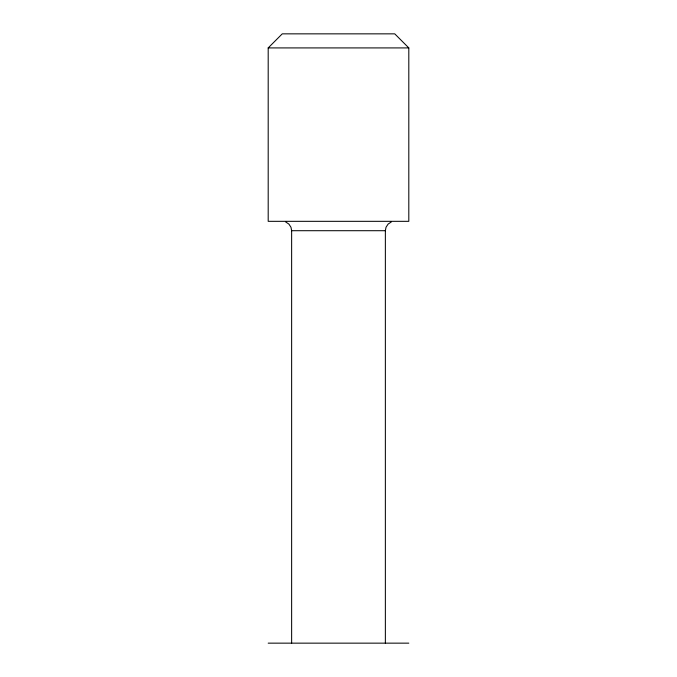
<?xml version="1.0" encoding="UTF-8"?>
<svg xmlns="http://www.w3.org/2000/svg" width="677" height="677" viewBox="0 0 677 677"><rect width="100%" height="100%" fill="white"/><g stroke="black" fill="none" stroke-linecap="round" stroke-linejoin="round"><path stroke-width="1.02" d="M385.365 643.15L385.365 230.705L386.025 227.252L388.116 224.07L391.289 221.988M268.194 47.915L282.258 33.85L394.742 33.85L408.806 47.915L408.806 221.328L268.194 221.328L268.194 47.915L408.806 47.915M285.702 221.988L288.884 224.07L290.975 227.252L291.635 230.705L385.365 230.705M268.194 643.15L408.806 643.15M291.635 230.705L291.635 643.15"/></g></svg>
